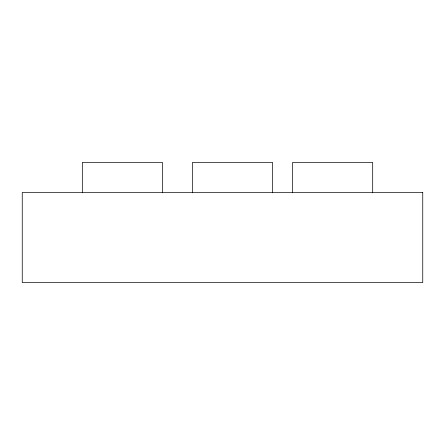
<?xml version="1.0" encoding="UTF-8"?>
<svg xmlns="http://www.w3.org/2000/svg" width="445" height="445" viewBox="0 0 445 445"><rect width="100%" height="100%" fill="white"/><g stroke="black" fill="none" stroke-linecap="round" stroke-linejoin="round"><path stroke-width="0.67" d="M372.688 192.807L372.688 162.425L292.588 162.425L292.588 192.807M272.562 192.807L272.562 162.425L192.463 162.425L192.463 192.807M162.425 192.807L162.425 162.425L82.325 162.425L82.325 192.807M422.75 192.463L22.25 192.463L22.25 282.575L422.75 282.575L422.75 192.463"/></g></svg>
